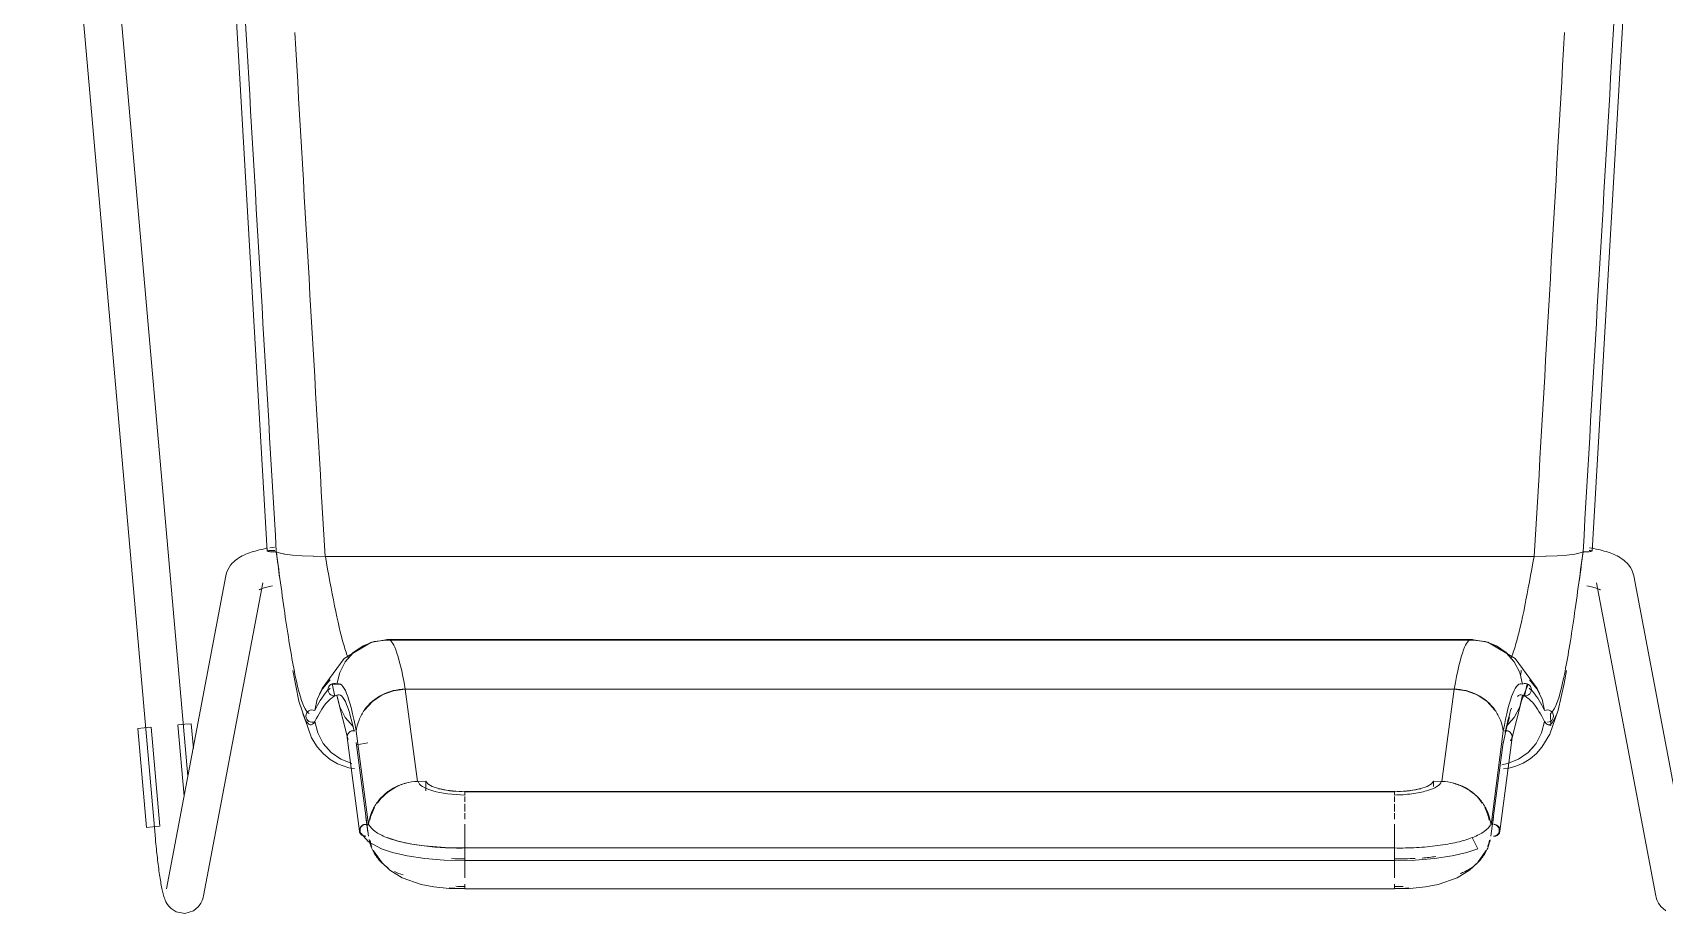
# Model space of a CAD drawing. Header units: millimetres. Extents: x 79795 to 317870, y -36033 to 97293.
# Drawn here: x 172201 to 172718, y 11463 to 11743 of the extents above; entities that cross this region are included whole.
import ezdxf

# ---------------------------------------------------------------- set-up
doc = ezdxf.new("R2010")
doc.units = ezdxf.units.MM
doc.header["$MEASUREMENT"] = 0
doc.layers.add('I-FURN', color=8, linetype='CONTINUOUS', lineweight=9)

msp = doc.modelspace()

# ---------------------------------------------------------------- linework, layer by layer
at = {"layer": 'I-FURN'}
for p, q in [((172249.79, 11506.84), (172212.5, 11931.34)), ((172200.54, 11930.29), (172239.49, 11486.97)), ((172255.69, 11910.16), (172274.98, 11578.25)), ((172714.5, 11910.16), (172695.21, 11578.25)), ((172271.74, 11578.44), (172272.38, 11578.61)), ((172272.38, 11578.61), (172273.04, 11578.76)), ((172273.04, 11578.76), (172273.71, 11578.9)), ((172273.71, 11578.9), (172274.39, 11579.04)), ((172274.39, 11579.04), (172275.08, 11579.16)), ((172275.79, 11579.28), (172276.5, 11579.39)), ((172276.34, 11578.46), (172276.83, 11578.47)), ((172276.84, 11578.47), (172276.35, 11578.46)), ((172276.5, 11579.39), (172277.23, 11579.49)), ((172276.83, 11578.47), (172277.33, 11578.47)), ((172277.34, 11578.47), (172276.84, 11578.47)), ((172695.11, 11579.16), (172694.4, 11579.28)), ((172695.8, 11579.04), (172695.11, 11579.16)), ((172696.48, 11578.9), (172695.8, 11579.04)), ((172697.15, 11578.76), (172696.48, 11578.9)), ((172697.8, 11578.61), (172697.15, 11578.76)), ((172698.45, 11578.44), (172697.8, 11578.61)), ((172262.84, 11573.08), (172263.33, 11573.77)), ((172263.33, 11573.77), (172263.84, 11574.37)), ((172263.84, 11574.37), (172264.36, 11574.88)), ((172264.36, 11574.88), (172264.89, 11575.34)), ((172264.89, 11575.34), (172265.42, 11575.74)), ((172265.42, 11575.74), (172265.96, 11576.1)), ((172265.96, 11576.1), (172266.5, 11576.42)), ((172266.5, 11576.42), (172267.03, 11576.71)), ((172267.03, 11576.71), (172267.58, 11576.98)), ((172267.58, 11576.98), (172268.15, 11577.24)), ((172268.15, 11577.24), (172268.72, 11577.47)), ((172268.72, 11577.47), (172269.3, 11577.69)), ((172269.3, 11577.69), (172269.89, 11577.9)), ((172269.89, 11577.9), (172270.49, 11578.09)), ((172270.49, 11578.09), (172271.11, 11578.27)), ((172271.11, 11578.27), (172271.74, 11578.44)), ((172275.04, 11578.31), (172274.98, 11578.25)), ((172274.98, 11578.25), (172275.04, 11578.31)), ((172274.98, 11578.25), (172275.05, 11578.2)), ((172275.05, 11578.2), (172274.98, 11578.25)), ((172275.23, 11578.36), (172275.04, 11578.31)), ((172275.04, 11578.31), (172275.22, 11578.36)), ((172275.05, 11578.2), (172275.24, 11578.15)), ((172275.24, 11578.15), (172275.05, 11578.2)), ((172275.22, 11578.36), (172275.51, 11578.4)), ((172275.52, 11578.4), (172275.23, 11578.36)), ((172275.24, 11578.15), (172275.54, 11578.11)), ((172275.54, 11578.11), (172275.24, 11578.15)), ((172275.51, 11578.4), (172275.89, 11578.44)), ((172275.9, 11578.44), (172275.52, 11578.4)), ((172275.54, 11578.11), (172275.93, 11578.07)), ((172275.92, 11578.07), (172275.54, 11578.11)), ((172275.89, 11578.44), (172276.34, 11578.46)), ((172276.35, 11578.46), (172275.9, 11578.44)), ((172276.38, 11578.05), (172275.92, 11578.07)), ((172275.93, 11578.07), (172276.38, 11578.05)), ((172276.38, 11578.05), (172276.88, 11578.04)), ((172276.87, 11578.04), (172276.38, 11578.05)), ((172277.37, 11578.05), (172276.87, 11578.04)), ((172276.88, 11578.04), (172277.37, 11578.05)), ((172277.37, 11578.05), (172277.84, 11578.07)), ((172277.84, 11578.07), (172277.37, 11578.05)), ((172277.84, 11578.07), (172278.75, 11577.67)), ((172278.75, 11577.67), (172277.84, 11578.07)), ((172278.75, 11577.67), (172280.49, 11577.3)), ((172280.48, 11577.3), (172278.75, 11577.67)), ((172280.49, 11577.3), (172282.99, 11576.99)), ((172282.95, 11576.99), (172280.49, 11577.3)), ((172286.04, 11576.75), (172282.98, 11576.99)), ((172282.99, 11576.99), (172286.09, 11576.75)), ((172286.09, 11576.75), (172289.62, 11576.6)), ((172289.56, 11576.6), (172286.09, 11576.75)), ((172289.62, 11576.6), (172293.39, 11576.54)), ((172293.31, 11576.54), (172289.62, 11576.6)), ((172293.39, 11576.54), (172676.79, 11576.54)), ((172676.79, 11576.54), (172293.39, 11576.54)), ((172676.79, 11576.54), (172680.56, 11576.6)), ((172680.56, 11576.6), (172676.87, 11576.54)), ((172680.56, 11576.6), (172684.1, 11576.75)), ((172684.1, 11576.75), (172680.62, 11576.6)), ((172684.1, 11576.75), (172687.2, 11576.99)), ((172687.2, 11576.99), (172684.14, 11576.75)), ((172687.2, 11576.99), (172689.69, 11577.3)), ((172689.7, 11577.3), (172687.23, 11576.99)), ((172689.69, 11577.3), (172691.44, 11577.67)), ((172691.44, 11577.67), (172689.7, 11577.3)), ((172691.44, 11577.67), (172692.34, 11578.07)), ((172692.34, 11578.07), (172691.44, 11577.67)), ((172692.34, 11578.07), (172692.81, 11578.05)), ((172692.82, 11578.05), (172692.34, 11578.07)), ((172692.81, 11578.05), (172693.31, 11578.04)), ((172693.31, 11578.04), (172692.82, 11578.05)), ((172693.31, 11578.04), (172693.8, 11578.05)), ((172693.81, 11578.05), (172693.31, 11578.04)), ((172693.8, 11578.05), (172694.26, 11578.07)), ((172694.26, 11578.07), (172693.81, 11578.05)), ((172694.26, 11578.07), (172694.64, 11578.11)), ((172694.65, 11578.11), (172694.26, 11578.07)), ((172694.67, 11578.4), (172694.29, 11578.44)), ((172694.3, 11578.44), (172694.68, 11578.4)), ((172694.64, 11578.11), (172694.94, 11578.15)), ((172694.95, 11578.15), (172694.65, 11578.11)), ((172694.96, 11578.36), (172694.67, 11578.4)), ((172694.68, 11578.4), (172694.97, 11578.36)), ((172695.21, 11578.25), (172695.15, 11578.31)), ((172695.15, 11578.31), (172695.21, 11578.25)), ((172699.08, 11578.27), (172698.45, 11578.44)), ((172699.69, 11578.09), (172699.08, 11578.27)), ((172700.3, 11577.9), (172699.69, 11578.09)), ((172700.89, 11577.69), (172700.3, 11577.9)), ((172701.47, 11577.47), (172700.89, 11577.69)), ((172702.04, 11577.24), (172701.47, 11577.47)), ((172702.6, 11576.98), (172702.04, 11577.24)), ((172703.15, 11576.71), (172702.6, 11576.98)), ((172703.69, 11576.42), (172703.15, 11576.71)), ((172704.23, 11576.1), (172703.69, 11576.42)), ((172704.77, 11575.74), (172704.23, 11576.1)), ((172705.3, 11575.34), (172704.77, 11575.74)), ((172705.83, 11574.88), (172705.3, 11575.34)), ((172706.35, 11574.37), (172705.83, 11574.88)), ((172706.86, 11573.77), (172706.35, 11574.37)), ((172707.34, 11573.08), (172706.86, 11573.77)), ((172261.79, 11570.41), (172242.97, 11471.12)), ((172254.76, 11468.88), (172273.58, 11568.17)), ((172261.79, 11570.41), (172262.04, 11571.4)), ((172262.04, 11571.4), (172262.41, 11572.29)), ((172262.41, 11572.29), (172262.84, 11573.08)), ((172696.61, 11568.17), (172715.43, 11468.88)), ((172707.78, 11572.29), (172707.34, 11573.08)), ((172708.14, 11571.4), (172707.78, 11572.29)), ((172708.4, 11570.41), (172708.14, 11571.4)), ((172727.22, 11471.12), (172708.4, 11570.41)), ((172272.36, 11565.94), (172272.38, 11565.96)), ((172272.38, 11565.96), (172272.45, 11566)), ((172272.45, 11566), (172272.54, 11566.05)), ((172272.54, 11566.05), (172272.69, 11566.12)), ((172272.69, 11566.12), (172272.89, 11566.21)), ((172272.89, 11566.21), (172273.12, 11566.31)), ((172273.12, 11566.31), (172273.39, 11566.41)), ((172273.39, 11566.41), (172273.69, 11566.51)), ((172273.69, 11566.51), (172274.03, 11566.62)), ((172274.03, 11566.62), (172274.39, 11566.73)), ((172274.39, 11566.73), (172274.79, 11566.84)), ((172274.79, 11566.84), (172275.21, 11566.94)), ((172275.21, 11566.94), (172275.65, 11567.05)), ((172275.65, 11567.05), (172276.12, 11567.15)), ((172276.12, 11567.15), (172276.62, 11567.25)), ((172694.06, 11567.15), (172693.57, 11567.25)), ((172694.53, 11567.05), (172694.06, 11567.15)), ((172694.98, 11566.94), (172694.53, 11567.05)), ((172695.4, 11566.84), (172694.98, 11566.94)), ((172695.79, 11566.73), (172695.4, 11566.84)), ((172696.16, 11566.62), (172695.79, 11566.73)), ((172696.5, 11566.51), (172696.16, 11566.62)), ((172696.8, 11566.41), (172696.5, 11566.51)), ((172697.07, 11566.31), (172696.8, 11566.41)), ((172697.3, 11566.21), (172697.07, 11566.31)), ((172697.49, 11566.12), (172697.3, 11566.21)), ((172697.65, 11566.05), (172697.49, 11566.12)), ((172697.73, 11566), (172697.65, 11566.05)), ((172697.81, 11565.96), (172697.73, 11566)), ((172697.83, 11565.94), (172697.81, 11565.96)), ((172308.05, 11549.32), (172299.4, 11544.21)), ((172305.34, 11548.2), (172302.2, 11546.03)), ((172302.21, 11546.02), (172305.34, 11548.19)), ((172308.2, 11549.39), (172305.03, 11548.02)), ((172305.34, 11548.19), (172308.91, 11549.56)), ((172308.91, 11549.56), (172305.34, 11548.2)), ((172313.24, 11550.19), (172308.2, 11549.39)), ((172312.7, 11550.04), (172308.91, 11549.56)), ((172308.91, 11549.56), (172312.7, 11550.03)), ((172312.7, 11550.04), (172657.49, 11550.04)), ((172657.49, 11550.04), (172312.7, 11550.04)), ((172352.15, 11550.19), (172313.24, 11550.19)), ((172656.95, 11550.19), (172352.15, 11550.19)), ((172656.95, 11550.19), (172661.98, 11549.39)), ((172661.28, 11549.56), (172657.49, 11550.04)), ((172657.49, 11550.03), (172661.28, 11549.56)), ((172661.28, 11549.56), (172664.84, 11548.19)), ((172664.85, 11548.2), (172661.28, 11549.56)), ((172661.98, 11549.39), (172665.16, 11548.02)), ((172662.14, 11549.32), (172670.79, 11544.21)), ((172664.84, 11548.19), (172667.98, 11546.02)), ((172667.98, 11546.03), (172664.85, 11548.2)), ((172299.4, 11544.21), (172292.41, 11534.67)), ((172299.7, 11543.15), (172297.94, 11539.76)), ((172297.95, 11539.76), (172299.7, 11543.15)), ((172302.2, 11546.03), (172299.7, 11543.15)), ((172299.7, 11543.15), (172302.21, 11546.02)), ((172670.49, 11543.15), (172667.98, 11546.03)), ((172667.98, 11546.02), (172670.49, 11543.15)), ((172670.49, 11543.15), (172672.24, 11539.76)), ((172672.24, 11539.76), (172670.49, 11543.15)), ((172670.79, 11544.21), (172677.77, 11534.67)), ((172283.08, 11540.34), (172284.99, 11530.68)), ((172294.87, 11537.43), (172292.46, 11534.59)), ((172292.47, 11534.59), (172294.87, 11537.43)), ((172297.94, 11539.76), (172297.05, 11536.05)), ((172673.14, 11536.05), (172672.24, 11539.76)), ((172675.32, 11537.43), (172677.71, 11534.59)), ((172677.72, 11534.59), (172675.32, 11537.43)), ((172686.37, 11536.27), (172687.1, 11540.34)), ((172292.46, 11534.59), (172290.82, 11531.27)), ((172290.83, 11531.27), (172292.47, 11534.59)), ((172292.41, 11534.67), (172291.52, 11532.92)), ((172294.21, 11534.29), (172294.28, 11534.78)), ((172294.27, 11534.78), (172294.21, 11534.29)), ((172294.28, 11533.8), (172294.21, 11534.29)), ((172294.21, 11534.29), (172294.27, 11533.8)), ((172294.46, 11535.24), (172294.27, 11534.78)), ((172294.27, 11533.8), (172294.46, 11533.34)), ((172294.28, 11534.78), (172294.47, 11535.24)), ((172294.47, 11533.34), (172294.28, 11533.8)), ((172294.76, 11535.65), (172294.46, 11535.24)), ((172294.46, 11533.34), (172294.76, 11532.94)), ((172294.47, 11535.24), (172294.76, 11535.64)), ((172294.76, 11532.94), (172294.47, 11533.34)), ((172294.76, 11535.64), (172295.14, 11535.96)), ((172295.14, 11535.96), (172294.76, 11535.65)), ((172295.14, 11532.62), (172294.76, 11532.94)), ((172294.76, 11532.94), (172295.14, 11532.62)), ((172295.14, 11535.96), (172295.59, 11536.16)), ((172295.59, 11536.16), (172295.14, 11535.96)), ((172295.59, 11532.42), (172295.14, 11532.62)), ((172295.14, 11532.62), (172295.59, 11532.42)), ((172298.12, 11536.06), (172295.24, 11536.01)), ((172295.54, 11536.15), (172296.37, 11532.25)), ((172296.08, 11536.25), (172295.59, 11536.16)), ((172295.59, 11536.16), (172296.08, 11536.24)), ((172296.08, 11532.34), (172295.59, 11532.42)), ((172295.59, 11532.42), (172296.08, 11532.34)), ((172296.58, 11536.21), (172296.08, 11536.25)), ((172296.08, 11536.24), (172296.58, 11536.2)), ((172296.58, 11532.38), (172296.08, 11532.34)), ((172296.08, 11532.34), (172296.58, 11532.38)), ((172297.05, 11536.05), (172296.58, 11536.21)), ((172296.58, 11536.2), (172297.05, 11536.04)), ((172297.05, 11532.54), (172296.58, 11532.38)), ((172296.58, 11532.38), (172297.05, 11532.54)), ((172297.05, 11532.54), (172297.94, 11528.82)), ((172297.41, 11530.69), (172297.08, 11532.56)), ((172311.42, 11532.64), (172308.31, 11530.57)), ((172314.97, 11533.96), (172311.42, 11532.64)), ((172318.74, 11534.44), (172314.97, 11533.96)), ((172322.6, 11505.16), (172318.74, 11534.44)), ((172318.74, 11534.44), (172651.45, 11534.44)), ((172651.45, 11534.44), (172318.74, 11534.44)), ((172651.45, 11534.44), (172647.59, 11505.16)), ((172655.22, 11533.96), (172651.45, 11534.44)), ((172658.77, 11532.64), (172655.22, 11533.96)), ((172661.88, 11530.57), (172658.77, 11532.64)), ((172672.24, 11528.82), (172673.14, 11532.54)), ((172672.78, 11530.69), (172674.95, 11536.01)), ((172673.61, 11536.21), (172673.14, 11536.05)), ((172673.14, 11536.04), (172673.61, 11536.2)), ((172673.61, 11532.38), (172673.14, 11532.54)), ((172673.14, 11532.54), (172673.61, 11532.38)), ((172674.11, 11536.25), (172673.61, 11536.21)), ((172673.61, 11536.2), (172674.1, 11536.24)), ((172674.1, 11532.34), (172673.61, 11532.38)), ((172673.61, 11532.38), (172674.11, 11532.34)), ((172673.82, 11532.25), (172674.65, 11536.15)), ((172674.1, 11536.24), (172674.59, 11536.16)), ((172674.59, 11532.42), (172674.1, 11532.34)), ((172674.6, 11536.16), (172674.11, 11536.25)), ((172674.11, 11532.34), (172674.6, 11532.42)), ((172674.59, 11536.16), (172675.04, 11535.96)), ((172675.04, 11532.62), (172674.59, 11532.42)), ((172675.05, 11535.96), (172674.6, 11536.16)), ((172674.6, 11532.42), (172675.05, 11532.62)), ((172675.04, 11535.96), (172675.43, 11535.64)), ((172675.43, 11532.94), (172675.04, 11532.62)), ((172675.43, 11535.65), (172675.05, 11535.96)), ((172675.05, 11532.62), (172675.43, 11532.94)), ((172675.72, 11535.24), (172675.43, 11535.65)), ((172675.43, 11535.64), (172675.72, 11535.24)), ((172675.72, 11533.34), (172675.43, 11532.94)), ((172675.43, 11532.94), (172675.72, 11533.34)), ((172675.72, 11535.24), (172675.91, 11534.78)), ((172675.91, 11534.78), (172675.72, 11535.24)), ((172675.91, 11533.8), (172675.72, 11533.34)), ((172675.72, 11533.34), (172675.91, 11533.8)), ((172675.91, 11534.78), (172675.98, 11534.29)), ((172675.98, 11534.29), (172675.91, 11534.78)), ((172675.98, 11534.29), (172675.91, 11533.8)), ((172675.91, 11533.8), (172675.98, 11534.29)), ((172677.71, 11534.59), (172679.35, 11531.27)), ((172679.36, 11531.27), (172677.72, 11534.59)), ((172677.77, 11534.67), (172678.66, 11532.92)), ((172684.48, 11527.75), (172686.37, 11536.27)), ((172284.99, 11530.68), (172288.98, 11518.96)), ((172287.46, 11526.82), (172287.27, 11526.36)), ((172287.28, 11526.36), (172287.46, 11526.82)), ((172287.46, 11526.82), (172287.75, 11527.22)), ((172287.74, 11527.22), (172287.46, 11526.82)), ((172288.12, 11527.54), (172287.74, 11527.22)), ((172287.75, 11527.22), (172288.13, 11527.54)), ((172288.57, 11527.75), (172288.12, 11527.54)), ((172288.13, 11527.54), (172288.58, 11527.74)), ((172289.07, 11527.84), (172288.57, 11527.75)), ((172288.58, 11527.74), (172289.07, 11527.83)), ((172289.57, 11527.81), (172289.07, 11527.84)), ((172289.07, 11527.83), (172289.57, 11527.8)), ((172290.04, 11527.66), (172289.57, 11527.81)), ((172289.57, 11527.8), (172290.04, 11527.65)), ((172290.04, 11527.65), (172290.83, 11531.27)), ((172290.82, 11531.27), (172290.04, 11527.66)), ((172300.37, 11519.08), (172297.41, 11530.69)), ((172297.94, 11528.82), (172299.7, 11525.43)), ((172308.31, 11530.57), (172305.82, 11527.82)), ((172664.37, 11527.82), (172661.88, 11530.57)), ((172669.81, 11519.08), (172672.78, 11530.69)), ((172670.49, 11525.43), (172672.24, 11528.82)), ((172679.35, 11531.27), (172680.15, 11527.65)), ((172680.15, 11527.66), (172679.36, 11531.27)), ((172680.62, 11527.81), (172680.15, 11527.66)), ((172680.15, 11527.65), (172680.62, 11527.8)), ((172681.12, 11527.84), (172680.62, 11527.81)), ((172680.62, 11527.8), (172681.12, 11527.83)), ((172681.61, 11527.75), (172681.12, 11527.84)), ((172681.12, 11527.83), (172681.61, 11527.74)), ((172682.06, 11527.54), (172681.61, 11527.75)), ((172681.61, 11527.74), (172682.06, 11527.54)), ((172681.8, 11520.13), (172684.48, 11527.75)), ((172682.17, 11522.92), (172681.98, 11526.77)), ((172682.06, 11527.54), (172682.44, 11527.22)), ((172682.44, 11527.22), (172682.06, 11527.54)), ((172682.44, 11527.22), (172682.73, 11526.82)), ((172682.73, 11526.82), (172682.44, 11527.22)), ((172682.73, 11526.82), (172682.91, 11526.36)), ((172682.91, 11526.36), (172682.73, 11526.82)), ((172233.92, 11521.98), (172235.96, 11522.16)), ((172236.68, 11490.57), (172233.92, 11521.98)), ((172235.96, 11522.16), (172238.03, 11522.34)), ((172240.91, 11490.95), (172238.15, 11522.36)), ((172246.6, 11523.1), (172248.58, 11500.49)), ((172246.72, 11523.11), (172248.78, 11523.29)), ((172248.78, 11523.29), (172250.83, 11523.47)), ((172251.52, 11515.57), (172250.83, 11523.47)), ((172287.27, 11526.36), (172287.21, 11525.87)), ((172287.21, 11525.87), (172287.29, 11525.39)), ((172287.22, 11525.87), (172287.28, 11526.36)), ((172287.29, 11525.39), (172287.22, 11525.87)), ((172287.49, 11524.93), (172287.29, 11525.39)), ((172287.29, 11525.39), (172287.48, 11524.93)), ((172287.48, 11524.93), (172287.78, 11524.54)), ((172287.79, 11524.54), (172287.49, 11524.93)), ((172287.78, 11524.54), (172288.17, 11524.23)), ((172288.17, 11524.23), (172287.79, 11524.54)), ((172288.63, 11524.04), (172288.17, 11524.23)), ((172288.17, 11524.23), (172288.63, 11524.04)), ((172289.12, 11523.96), (172288.63, 11524.04)), ((172288.63, 11524.04), (172289.12, 11523.96)), ((172289.62, 11524.01), (172289.12, 11523.96)), ((172289.12, 11523.96), (172289.62, 11524)), ((172290.09, 11524.17), (172289.62, 11524.01)), ((172289.62, 11524), (172290.09, 11524.17)), ((172290.09, 11524.17), (172290.99, 11520.54)), ((172299.7, 11525.43), (172302.2, 11522.55)), ((172668.23, 11523.02), (172666.85, 11516.73)), ((172667.98, 11522.55), (172670.49, 11525.43)), ((172668.98, 11525.46), (172668.23, 11523.02)), ((172679.19, 11520.54), (172680.1, 11524.17)), ((172680.57, 11524.01), (172680.1, 11524.17)), ((172680.1, 11524.17), (172680.57, 11524)), ((172681, 11523.25), (172682.17, 11522.92)), ((172681.56, 11524.04), (172681.06, 11523.96)), ((172681.06, 11523.96), (172681.56, 11524.04)), ((172682.01, 11524.23), (172681.56, 11524.04)), ((172681.56, 11524.04), (172682.01, 11524.23)), ((172682.4, 11524.54), (172682.01, 11524.23)), ((172682.01, 11524.23), (172682.4, 11524.54)), ((172682.7, 11524.93), (172682.4, 11524.54)), ((172682.4, 11524.54), (172682.7, 11524.93)), ((172682.89, 11525.39), (172682.7, 11524.93)), ((172682.7, 11524.93), (172682.9, 11525.39)), ((172682.97, 11525.87), (172682.89, 11525.39)), ((172682.9, 11525.39), (172682.97, 11525.87)), ((172682.91, 11526.36), (172682.97, 11525.87)), ((172682.97, 11525.87), (172682.91, 11526.36)), ((172288.98, 11518.96), (172290.79, 11516.14)), ((172290.99, 11520.54), (172292.73, 11517.22)), ((172292.73, 11517.22), (172295.22, 11514.39)), ((172300.41, 11519.86), (172300.35, 11519.39)), ((172300.35, 11519.39), (172300.41, 11518.92)), ((172300.36, 11519.15), (172304.21, 11489.38)), ((172300.6, 11520.3), (172300.41, 11519.86)), ((172300.41, 11518.92), (172300.6, 11518.48)), ((172300.9, 11520.68), (172300.6, 11520.3)), ((172301.28, 11520.98), (172300.9, 11520.68)), ((172301.73, 11521.17), (172301.28, 11520.98)), ((172302.22, 11521.25), (172301.73, 11521.17)), ((172302.72, 11521.22), (172302.22, 11521.25)), ((172303.22, 11521.27), (172303.19, 11521.06)), ((172307.03, 11491.36), (172303.19, 11521.06)), ((172303.21, 11517.51), (172307.06, 11487.82)), ((172303.33, 11516.73), (172306.82, 11517.42)), ((172663.13, 11487.82), (172666.98, 11517.51)), ((172663.15, 11491.36), (172667, 11521.06)), ((172665.97, 11489.38), (172669.83, 11519.15)), ((172667.96, 11521.25), (172667.47, 11521.22)), ((172668.46, 11521.17), (172667.96, 11521.25)), ((172668.91, 11520.98), (172668.46, 11521.17)), ((172669.29, 11520.68), (172668.91, 11520.98)), ((172669.58, 11520.3), (172669.29, 11520.68)), ((172669.29, 11518.09), (172669.59, 11518.48)), ((172669.77, 11519.86), (172669.58, 11520.3)), ((172669.59, 11518.48), (172669.78, 11518.92)), ((172669.84, 11519.39), (172669.77, 11519.86)), ((172669.78, 11518.92), (172669.84, 11519.39)), ((172674.97, 11514.39), (172677.45, 11517.22)), ((172677.03, 11516.64), (172674.97, 11514.39)), ((172677.45, 11517.22), (172679.19, 11520.54)), ((172679.3, 11516.01), (172681.8, 11520.13)), ((172290.79, 11516.14), (172292.78, 11513.89)), ((172292.78, 11513.89), (172294.95, 11512.12)), ((172294.95, 11512.12), (172297.22, 11510.77)), ((172295.22, 11514.39), (172298.3, 11512.22)), ((172298.3, 11512.22), (172301.81, 11510.82)), ((172668.37, 11510.82), (172671.89, 11512.22)), ((172671.89, 11512.22), (172674.97, 11514.39)), ((172673.39, 11510.99), (172675.59, 11512.37)), ((172675.59, 11512.37), (172677.56, 11514.05)), ((172677.56, 11514.05), (172679.3, 11516.01)), ((172297.22, 11510.77), (172300.82, 11509.48)), ((172300.82, 11509.48), (172302.6, 11509.25)), ((172668.37, 11510.82), (172666.63, 11510.45)), ((172666.63, 11510.45), (172668.37, 11510.82)), ((172667.09, 11509.16), (172668.51, 11509.3)), ((172668.51, 11509.3), (172671.02, 11509.96)), ((172671.02, 11509.96), (172673.39, 11510.99)), ((172325.31, 11505.23), (172322.6, 11505.16)), ((172325.31, 11505.23), (172325.31, 11502.22)), ((172325.95, 11504.37), (172325.31, 11505.23)), ((172327.3, 11503.58), (172325.95, 11504.37)), ((172329.29, 11502.91), (172327.3, 11503.58)), ((172331.78, 11502.4), (172329.29, 11502.91)), ((172334.63, 11502.08), (172331.78, 11502.4)), ((172337.67, 11501.97), (172334.63, 11502.08)), ((172632.52, 11501.97), (172337.67, 11501.97)), ((172337.67, 11501.91), (172632.52, 11501.91)), ((172635.56, 11502.08), (172632.52, 11501.97)), ((172638.41, 11502.4), (172635.56, 11502.08)), ((172640.9, 11502.91), (172638.41, 11502.4)), ((172642.88, 11503.58), (172640.9, 11502.91)), ((172644.23, 11504.37), (172642.88, 11503.58)), ((172644.87, 11505.23), (172644.23, 11504.37)), ((172644.87, 11503.56), (172644.87, 11505.23)), ((172647.59, 11505.16), (172644.87, 11505.23)), ((172337.67, 11498.64), (172337.67, 11500.38)), ((172337.67, 11495.59), (172337.67, 11498.06)), ((172632.52, 11500.38), (172632.52, 11498.64)), ((172632.52, 11498.06), (172632.52, 11495.59)), ((172238.72, 11490.75), (172236.68, 11490.57)), ((172240.78, 11490.93), (172238.72, 11490.75)), ((172306.9, 11489.01), (172306.28, 11493.79)), ((172337.67, 11493.23), (172337.67, 11495.07)), ((172337.67, 11484.04), (172337.67, 11491.6)), ((172632.52, 11495.07), (172632.52, 11493.23)), ((172632.52, 11491.6), (172632.52, 11488.05)), ((172663.59, 11491.35), (172663.9, 11493.79)), ((172239.51, 11486.81), (172239.49, 11486.97)), ((172239.57, 11486.06), (172239.51, 11486.81)), ((172239.64, 11485.31), (172239.57, 11486.06)), ((172239.72, 11484.56), (172239.64, 11485.31)), ((172307.12, 11485.98), (172304.57, 11488.88)), ((172311.24, 11483.79), (172307.12, 11485.98)), ((172313, 11487.33), (172316.43, 11486.24)), ((172316.43, 11486.24), (172320.87, 11485.27)), ((172337.67, 11487.85), (172337.67, 11484.04)), ((172632.52, 11484.04), (172632.52, 11487.85)), ((172632.52, 11487.85), (172632.52, 11484.04)), ((172658.95, 11483.79), (172657.19, 11487.33)), ((172239.79, 11483.81), (172239.72, 11484.56)), ((172239.87, 11483.08), (172239.79, 11483.81)), ((172239.94, 11482.34), (172239.87, 11483.08)), ((172240.02, 11481.62), (172239.94, 11482.34)), ((172240.11, 11480.9), (172240.02, 11481.62)), ((172240.19, 11480.19), (172240.11, 11480.9)), ((172240.27, 11479.49), (172240.19, 11480.19)), ((172308.7, 11483.19), (172308.6, 11483.39)), ((172311.37, 11479.29), (172308.7, 11483.19)), ((172314.69, 11482.63), (172311.24, 11483.79)), ((172319.38, 11481.53), (172314.69, 11482.63)), ((172325, 11480.69), (172319.38, 11481.53)), ((172320.87, 11485.27), (172324.88, 11484.68)), ((172324.88, 11484.68), (172331.44, 11484.15)), ((172331.13, 11480.2), (172325, 11480.69)), ((172337.67, 11480.11), (172331.13, 11480.2)), ((172331.44, 11484.15), (172337.67, 11484.07)), ((172632.52, 11484.07), (172337.67, 11484.07)), ((172337.67, 11484.06), (172337.67, 11483.96)), ((172337.67, 11480.11), (172337.67, 11484.06)), ((172337.67, 11483.96), (172337.67, 11483.73)), ((172337.67, 11483.73), (172337.67, 11483.4)), ((172337.67, 11483.4), (172337.67, 11482.99)), ((172337.67, 11482.99), (172337.67, 11482.51)), ((172337.67, 11482.51), (172337.67, 11482.01)), ((172337.67, 11482.01), (172337.67, 11481.52)), ((172337.67, 11481.52), (172337.67, 11481.07)), ((172337.67, 11481.07), (172337.67, 11480.68)), ((172337.67, 11480.68), (172337.67, 11480.37)), ((172337.67, 11480.37), (172337.67, 11480.18)), ((172337.67, 11480.35), (172337.67, 11477.33)), ((172337.67, 11477.34), (172337.67, 11480.35)), ((172337.67, 11480.18), (172337.67, 11480.11)), ((172632.52, 11483.73), (172632.52, 11483.96)), ((172632.52, 11483.96), (172632.52, 11480.11)), ((172632.52, 11483.4), (172632.52, 11483.73)), ((172632.52, 11482.99), (172632.52, 11483.4)), ((172632.52, 11482.51), (172632.52, 11482.99)), ((172632.52, 11482.01), (172632.52, 11482.51)), ((172632.52, 11481.52), (172632.52, 11482.01)), ((172632.52, 11481.07), (172632.52, 11481.52)), ((172632.52, 11480.68), (172632.52, 11481.07)), ((172632.52, 11480.37), (172632.52, 11480.68)), ((172632.52, 11480.18), (172632.52, 11480.37)), ((172632.52, 11477.33), (172632.52, 11480.35)), ((172632.52, 11480.35), (172632.52, 11477.34)), ((172632.52, 11480.11), (172639.06, 11480.2)), ((172632.52, 11480.11), (172632.52, 11480.18)), ((172639.06, 11480.2), (172645.18, 11480.69)), ((172645.18, 11480.69), (172650.8, 11481.53)), ((172650.8, 11481.53), (172655.49, 11482.63)), ((172655.49, 11482.63), (172658.95, 11483.79)), ((172658.81, 11479.29), (172661.49, 11483.19)), ((172661.49, 11483.19), (172661.59, 11483.39)), ((172240.36, 11478.8), (172240.27, 11479.49)), ((172240.44, 11478.13), (172240.36, 11478.8)), ((172240.53, 11477.46), (172240.44, 11478.13)), ((172240.62, 11476.81), (172240.53, 11477.46)), ((172240.71, 11476.18), (172240.62, 11476.81)), ((172240.8, 11475.56), (172240.71, 11476.18)), ((172240.89, 11474.96), (172240.8, 11475.56)), ((172240.98, 11474.37), (172240.89, 11474.96)), ((172313.85, 11477), (172311.37, 11479.29)), ((172317.73, 11474.61), (172313.85, 11477)), ((172337.67, 11480.11), (172632.52, 11480.11)), ((172337.67, 11474.59), (172337.67, 11477.17)), ((172632.52, 11477.17), (172632.52, 11474.59)), ((172652.45, 11474.61), (172656.34, 11477)), ((172656.34, 11477), (172658.81, 11479.29)), ((172241.08, 11473.8), (172240.98, 11474.37)), ((172241.17, 11473.25), (172241.08, 11473.8)), ((172241.26, 11472.72), (172241.17, 11473.25)), ((172241.36, 11472.2), (172241.26, 11472.72)), ((172241.45, 11471.71), (172241.36, 11472.2)), ((172241.55, 11471.23), (172241.45, 11471.71)), ((172241.65, 11470.77), (172241.55, 11471.23)), ((172241.74, 11470.33), (172241.65, 11470.77)), ((172241.84, 11469.9), (172241.74, 11470.33)), ((172241.95, 11469.49), (172241.84, 11469.9)), ((172323.78, 11472.48), (172317.73, 11474.61)), ((172327.82, 11471.69), (172323.78, 11472.48)), ((172332.64, 11471.18), (172327.82, 11471.69)), ((172337.67, 11471.07), (172332.64, 11471.18)), ((172337.67, 11471.09), (172337.67, 11472.56)), ((172337.67, 11471.24), (172337.67, 11471.07)), ((172337.67, 11471.07), (172632.52, 11471.07)), ((172632.52, 11472.56), (172632.52, 11471.09)), ((172632.52, 11471.07), (172632.52, 11471.24)), ((172632.52, 11471.07), (172637.55, 11471.18)), ((172637.55, 11471.18), (172642.37, 11471.69)), ((172642.37, 11471.69), (172646.41, 11472.48)), ((172646.41, 11472.48), (172652.45, 11474.61)), ((172242.06, 11469.09), (172241.95, 11469.49)), ((172242.17, 11468.69), (172242.06, 11469.09)), ((172242.3, 11468.29), (172242.17, 11468.69)), ((172242.44, 11467.89), (172242.3, 11468.29)), ((172242.61, 11467.46), (172242.44, 11467.89)), ((172242.82, 11466.99), (172242.61, 11467.46)), ((172243.13, 11466.43), (172242.82, 11466.99)), ((172243.6, 11465.72), (172243.13, 11466.43)), ((172244.46, 11464.82), (172243.6, 11465.72)), ((172246.11, 11463.77), (172244.46, 11464.82)), ((172251.62, 11464.12), (172253.2, 11465.45)), ((172253.2, 11465.45), (172253.95, 11466.53)), ((172253.95, 11466.53), (172254.32, 11467.33)), ((172254.32, 11467.33), (172254.54, 11467.95)), ((172254.54, 11467.95), (172254.67, 11468.47)), ((172254.67, 11468.47), (172254.76, 11468.88)), ((172715.51, 11468.47), (172715.43, 11468.88)), ((172715.65, 11467.95), (172715.51, 11468.47)), ((172715.86, 11467.33), (172715.65, 11467.95)), ((172716.24, 11466.53), (172715.86, 11467.33)), ((172716.99, 11465.45), (172716.24, 11466.53)), ((172718.56, 11464.12), (172716.99, 11465.45)), ((172248.87, 11463.29), (172246.11, 11463.77)), ((172251.62, 11464.12), (172248.87, 11463.29))]:
    msp.add_line(p, q, dxfattribs=at)
for centre, major_axis, ratio, start_param, end_param in [((172318.87, 11519.37), (-15.78, 0), 0.955139, 4.720632, 5.68731), ((172651.32, 11519.37), (-15.78, 0), 0.955139, 3.737469, 4.704147), ((172318.87, 11519.37), (-15.78, 0), 0.955139, 5.687432, 5.928979), ((172651.32, 11519.37), (-15.78, 0), 0.955139, 3.495799, 3.737346), ((172318.87, 11519.37), (-15.78, 0), 0.955139, 5.929149, 6.170649), ((172651.32, 11519.37), (-15.78, 0), 0.955139, 3.254129, 3.495629), ((172302.31, 11519.38), (-1.96, 0), 0.955139, 4.501447, 6.790779), ((172667.88, 11519.38), (-1.96, 0), 0.955139, 2.379629, 4.923331), ((172337.67, 11486.82), (0, -15.75), 0.000004, 3.431839, 3.614078), ((172632.52, 11486.82), (0, -15.75), 0.000004, 2.669107, 2.851347), ((172337.67, 11475.35), (-12.4, 0), 0.287441, 1.332781, 1.570796), ((172632.52, 11475.35), (12.4, 0), 0.287441, 4.712389, 4.932602)]:
    msp.add_ellipse(centre, major_axis=major_axis, ratio=ratio, start_param=start_param, end_param=end_param, dxfattribs=at)
for points in [[(172277.84, 11578.07), (172274.62, 11633.3), (172268.18, 11743.9), (172261.74, 11854.66), (172258.52, 11910.06)], [(172692.34, 11578.07), (172695.56, 11633.3), (172702, 11743.9), (172708.44, 11854.66), (172711.66, 11910.06)], [(172293.31, 11576.54), (172290.12, 11631.9), (172286.92, 11687.32), (172283.73, 11742.78)], [(172686.46, 11742.78), (172683.26, 11687.32), (172680.07, 11631.9), (172676.87, 11576.54)], [(172277.86, 11578.06), (172278.22, 11575.23), (172278.57, 11572.38), (172278.93, 11569.56)], [(172692.33, 11578.06), (172691.93, 11574.93), (172691.54, 11571.77), (172691.14, 11568.65)], [(172313.24, 11550.19), (172313.06, 11550.19), (172312.88, 11550.13), (172312.7, 11550.03)], [(172657.49, 11550.03), (172657.31, 11550.13), (172657.13, 11550.19), (172656.95, 11550.19)], [(172672.74, 11540.51), (172672.69, 11540.04), (172672.63, 11539.57), (172672.58, 11539.11)], [(172297.05, 11536.04), (172298.07, 11536.59), (172300.12, 11534.62), (172302.17, 11526.56), (172303.19, 11521.06)], [(172673.14, 11536.04), (172672.11, 11536.59), (172670.07, 11534.62), (172668.02, 11526.56), (172667, 11521.06)], [(172673.14, 11532.54), (172672.59, 11532.83), (172672.05, 11532.69), (172671.5, 11532.12)], [(172669.6, 11528.38), (172668.94, 11526.49), (172668.28, 11523.68), (172667.62, 11520.64)], [(172322.6, 11505.16), (172321.3, 11505.12), (172318.8, 11504.76), (172315.2, 11503.35), (172312.06, 11501.16), (172309.53, 11498.32), (172307.76, 11494.98), (172307.18, 11492.6), (172307.03, 11491.36)], [(172337.67, 11500.84), (172333.88, 11500.9), (172326.48, 11501.87), (172323.1, 11504.03), (172322.84, 11505.15)], [(172329.29, 11502.86), (172331.34, 11502.31), (172334.06, 11502.03), (172336.83, 11501.93)], [(172647.34, 11505.15), (172647.21, 11504.59), (172646.27, 11503.49), (172642.95, 11502.09), (172638.15, 11501.13), (172634.41, 11500.87), (172632.52, 11500.84)], [(172633.36, 11501.92), (172636.14, 11501.98), (172638.68, 11502.34), (172640.9, 11502.86)], [(172663.15, 11491.36), (172663, 11492.6), (172662.42, 11494.98), (172660.66, 11498.32), (172658.13, 11501.16), (172654.99, 11503.35), (172651.38, 11504.76), (172648.88, 11505.12), (172647.59, 11505.16)], [(172307.49, 11492.88), (172307.81, 11494.26), (172308.31, 11495.63), (172309.01, 11496.89)], [(172661.17, 11496.87), (172661.87, 11495.61), (172662.27, 11494.25), (172662.61, 11492.87)], [(172306.27, 11491.54), (172306.44, 11491.55), (172306.61, 11491.55), (172306.77, 11491.51)], [(172337.67, 11484.04), (172335.32, 11484), (172330.67, 11484.07), (172323.81, 11484.7), (172317.67, 11485.81), (172312.6, 11487.34), (172308.9, 11489.24), (172307.59, 11490.64), (172307.24, 11491.37)], [(172662.95, 11491.37), (172662.6, 11490.64), (172661.29, 11489.24), (172658.82, 11487.97), (172657.36, 11487.4)], [(172308.12, 11484.48), (172307.88, 11485.11), (172307.72, 11485.76), (172307.58, 11486.42)], [(172662.69, 11486.48), (172662.53, 11485.8), (172662.32, 11485.13), (172662.07, 11484.47)], [(172337.67, 11480.64), (172336.24, 11480.62), (172334.82, 11480.62), (172333.4, 11480.66)], [(172639.12, 11480.74), (172636.94, 11480.63), (172634.74, 11480.6), (172632.52, 11480.64)], [(172645.67, 11481.32), (172644.26, 11481.14), (172642.81, 11480.97), (172641.33, 11480.86)], [(172315.28, 11476.55), (172316.17, 11476.12), (172317.09, 11475.72), (172318.06, 11475.48)], [(172337.67, 11471.16), (172335.95, 11471.15), (172334.28, 11471.23), (172332.7, 11471.38)], [(172637.12, 11471.35), (172635.65, 11471.22), (172634.1, 11471.15), (172632.52, 11471.16)]]:
    msp.add_open_spline(points, degree=3, dxfattribs=at)
for points, knots in [([(172277.84, 11578.07), (172278.86, 11570.52), (172280.89, 11555.3), (172283.94, 11536.87), (172286.38, 11528.57), (172287.8, 11526.97), (172288.21, 11526.77)], [0, 0, 0, 0, 0.25, 0.5, 0.75, 0.8499412, 0.8499412, 0.8499412, 0.8499412]), ([(172300.69, 11544.26), (172300.21, 11545.41), (172298.75, 11549.66), (172296.31, 11560.37), (172294.37, 11571.15), (172293.39, 11576.54)], [0.375, 0.375, 0.375, 0.375, 0.5, 0.75, 1, 1, 1, 1]), ([(172676.79, 11576.54), (172675.82, 11571.15), (172673.87, 11560.37), (172671.44, 11549.66), (172669.98, 11545.41), (172669.49, 11544.26)], [0, 0, 0, 0, 0.25, 0.5, 0.625, 0.625, 0.625, 0.625]), ([(172692.34, 11578.07), (172691.33, 11570.52), (172689.29, 11555.3), (172686.24, 11536.87), (172683.81, 11528.57), (172682.38, 11526.97), (172681.98, 11526.77)], [0, 0, 0, 0, 0.25, 0.5, 0.75, 0.8499411, 0.8499411, 0.8499411, 0.8499411]), ([(172318.74, 11534.44), (172317.73, 11540.16), (172315.9, 11547.8), (172314.07, 11550.19), (172313.24, 11550.19)], [0, 0, 0, 0, 0.5, 0.9107154, 0.9107154, 0.9107154, 0.9107154]), ([(172656.95, 11550.19), (172656.12, 11550.19), (172654.29, 11547.8), (172652.46, 11540.16), (172651.45, 11534.44)], [0.0892847, 0.0892847, 0.0892847, 0.0892847, 0.5, 1, 1, 1, 1]), ([(172290.04, 11527.65), (172291.21, 11530.06), (172292.84, 11532.72), (172294.46, 11534.39), (172294.92, 11534.78)], [0, 0, 0, 0, 0.5, 0.696307, 0.696307, 0.696307, 0.696307]), ([(172290.09, 11524.17), (172291.25, 11526.57), (172293.34, 11530), (172295.44, 11531.79), (172296.37, 11532.25)], [0, 0, 0, 0, 0.5, 0.9025379, 0.9025379, 0.9025379, 0.9025379]), ([(172297.05, 11532.54), (172298.07, 11533.08), (172299.89, 11531.35), (172301.7, 11524.87), (172302.5, 11521.15)], [0, 0, 0, 0, 0.5, 0.8877852, 0.8877852, 0.8877852, 0.8877852]), ([(172680.1, 11524.17), (172678.94, 11526.57), (172676.84, 11530), (172674.75, 11531.79), (172673.82, 11532.25)], [0, 0, 0, 0, 0.5, 0.9025383, 0.9025383, 0.9025383, 0.9025383]), ([(172680.15, 11527.65), (172678.98, 11530.06), (172677.35, 11532.72), (172675.72, 11534.39), (172675.27, 11534.78)], [0, 0, 0, 0, 0.5, 0.6963068, 0.6963068, 0.6963068, 0.6963068]), ([(172286.24, 11526.59), (172286.5, 11525.87), (172287.78, 11522.84), (172289.07, 11522.61), (172290.09, 11524.17)], [0.6866019, 0.6866019, 0.6866019, 0.6866019, 0.75, 1, 1, 1, 1]), ([(172683.87, 11526.38), (172683.63, 11525.75), (172682.38, 11522.84), (172681.12, 11522.61), (172680.1, 11524.17)], [0.6929173, 0.6929173, 0.6929173, 0.6929173, 0.75, 1, 1, 1, 1]), ([(172309.87, 11498.24), (172311.3, 11500.29), (172314.25, 11502.8), (172317.82, 11504.36), (172319.06, 11504.61)], [-0.6666667, -0.6666667, -0.6666667, -0.6666667, -0.3333333, -0.1666667, -0.1666667, -0.1666667, -0.1666667]), ([(172651.12, 11504.61), (172652.36, 11504.28), (172655.88, 11502.86), (172659.18, 11500.39), (172660.32, 11498.24)], [-0.8333333, -0.8333333, -0.8333333, -0.8333333, -0.6666667, -0.3333333, -0.3333333, -0.3333333, -0.3333333]), ([(172307.03, 11491.36), (172306.89, 11491.42), (172306.68, 11491.49), (172306.39, 11491.53), (172306.11, 11491.54), (172305.81, 11491.51), (172305.52, 11491.42), (172305.26, 11491.31), (172304.94, 11491.12), (172304.62, 11490.81), (172304.39, 11490.44), (172304.25, 11490.08), (172304.2, 11489.77), (172304.2, 11489.5), (172304.23, 11489.23), (172304.3, 11488.99), (172304.42, 11488.74), (172304.61, 11488.44), (172304.93, 11488.13), (172305.33, 11487.91), (172305.68, 11487.82), (172305.95, 11487.78), (172306.11, 11487.77), (172306.18, 11487.78)], [0, 0, 0, 0, 0.0555556, 0.0833333, 0.1111111, 0.1666667, 0.1944444, 0.2222222, 0.2777778, 0.3333333, 0.3888889, 0.4444444, 0.4791667, 0.5138889, 0.5486111, 0.5833333, 0.6180556, 0.6527778, 0.7222222, 0.7916667, 0.8263889, 0.8611111, 0.8888889, 0.8888889, 0.8888889, 0.8888889]), ([(172306.27, 11487.79), (172306.11, 11487.79), (172305.82, 11487.83), (172305.43, 11487.98), (172305.02, 11488.23), (172304.56, 11488.76), (172304.31, 11489.62), (172304.54, 11490.41), (172304.94, 11490.94), (172305.32, 11491.26), (172305.63, 11491.4), (172305.78, 11491.45)], [-0.875, -0.875, -0.875, -0.875, -0.8125, -0.765625, -0.71875, -0.625, -0.5, -0.375, -0.3125, -0.25, -0.1875, -0.1875, -0.1875, -0.1875]), ([(172664.4, 11491.45), (172664.52, 11491.41), (172664.75, 11491.31), (172665.17, 11491.03), (172665.62, 11490.49), (172665.87, 11489.62), (172665.65, 11488.84), (172665.25, 11488.32), (172664.87, 11488.03), (172664.41, 11487.84), (172664.08, 11487.8), (172663.91, 11487.79)], [-0.8125, -0.8125, -0.8125, -0.8125, -0.765625, -0.71875, -0.625, -0.5, -0.375, -0.3125, -0.25, -0.1875, -0.125, -0.125, -0.125, -0.125]), ([(172664.01, 11487.78), (172664.15, 11487.77), (172664.37, 11487.79), (172664.66, 11487.86), (172664.93, 11487.95), (172665.25, 11488.14), (172665.57, 11488.43), (172665.8, 11488.78), (172665.94, 11489.13), (172665.98, 11489.44), (172665.99, 11489.72), (172665.95, 11489.98), (172665.88, 11490.23), (172665.77, 11490.49), (172665.58, 11490.8), (172665.25, 11491.12), (172664.86, 11491.36), (172664.5, 11491.47), (172664.24, 11491.52), (172664.08, 11491.54), (172664.01, 11491.55)], [0.1111111, 0.1111111, 0.1111111, 0.1111111, 0.1666667, 0.1944444, 0.2222222, 0.2777778, 0.3333333, 0.3888889, 0.4444444, 0.4791667, 0.5138889, 0.5486111, 0.5833333, 0.6180556, 0.6527778, 0.7222222, 0.7916667, 0.8263889, 0.8611111, 0.8888889, 0.8888889, 0.8888889, 0.8888889]), ([(172307.25, 11486.7), (172307.41, 11485.93), (172307.97, 11484.03), (172309.53, 11481.17), (172311.54, 11478.98), (172312.92, 11477.98), (172313.32, 11477.71)], [0.0592823, 0.0592823, 0.0592823, 0.0592823, 0.1666667, 0.3333333, 0.5, 0.565028, 0.565028, 0.565028, 0.565028]), ([(172657.19, 11487.33), (172655.77, 11486.79), (172652.44, 11485.8), (172646.37, 11484.7), (172639.52, 11484.07), (172634.87, 11484), (172632.52, 11484.04)], [0.3397465, 0.3397465, 0.3397465, 0.3397465, 0.5, 0.6666667, 0.8333333, 0.9999948, 0.9999948, 0.9999948, 0.9999948]), ([(172658.02, 11478.56), (172658.97, 11479.35), (172660.64, 11481.17), (172662.24, 11483.98), (172662.71, 11485.9), (172662.87, 11486.63)], [0.5, 0.5, 0.5, 0.5, 0.6666667, 0.8333333, 0.9365189, 0.9365189, 0.9365189, 0.9365189]), ([(172653.39, 11475.91), (172653.9, 11476.1), (172655.25, 11476.66), (172656.51, 11477.4), (172657.23, 11477.93)], [0.260519, 0.260519, 0.260519, 0.260519, 0.3333333, 0.4544474, 0.4544474, 0.4544474, 0.4544474])]:
    msp.add_open_spline(points, degree=3, knots=knots, dxfattribs=at)

doc.saveas('drawing.dxf')
